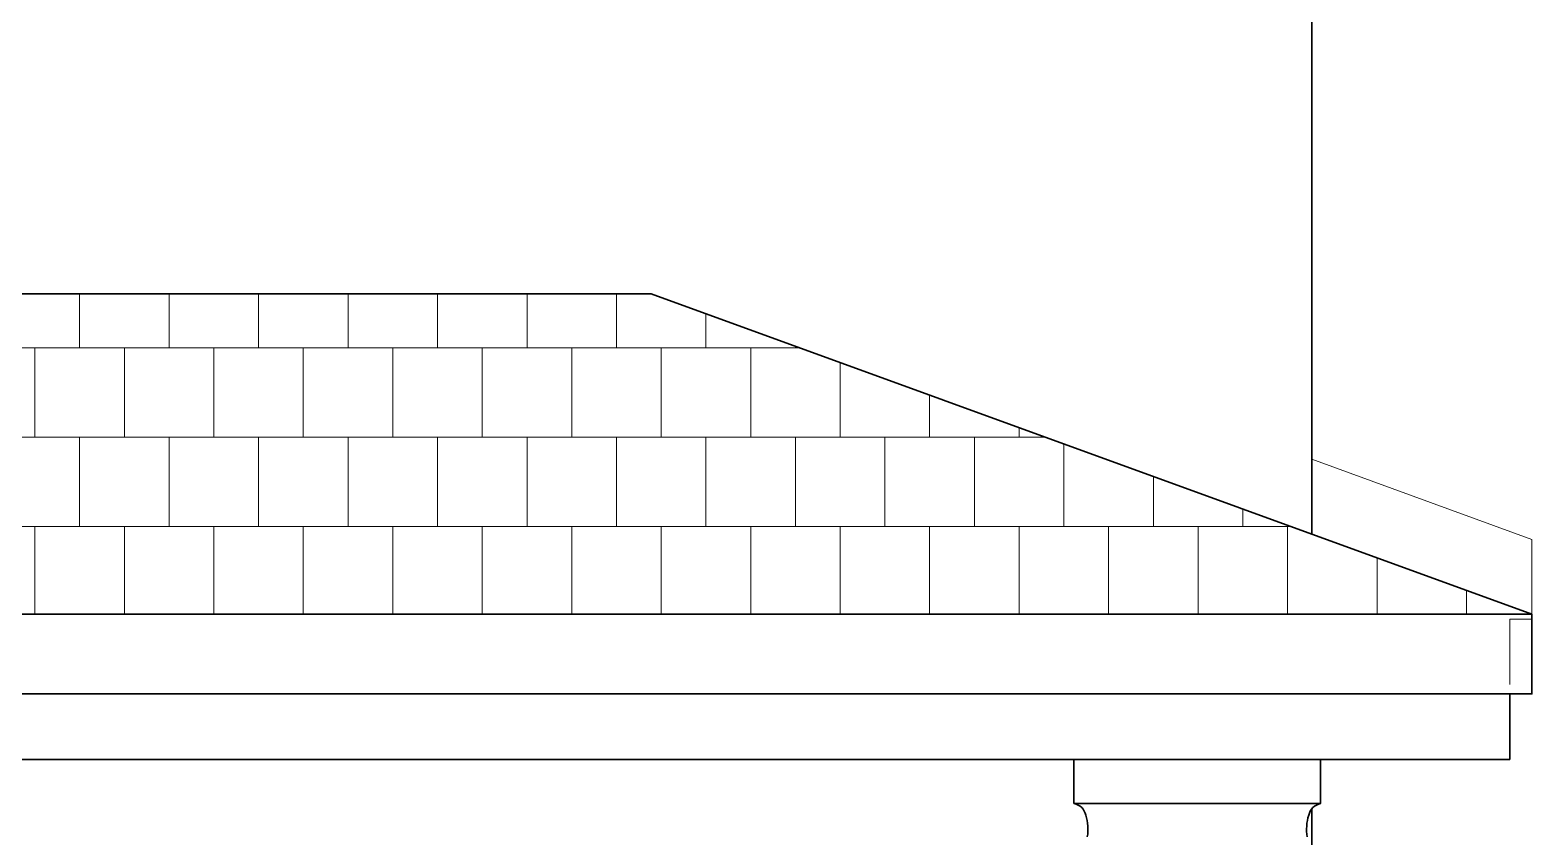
# Model space of a CAD drawing. Extents: x -12289450 to -10763036, y -7834513 to -6150123.
# Drawn here: x -11254682 to -11252772, y -7660491 to -7659464 of the extents above; entities that cross this region are included whole.
import ezdxf

# ---------------------------------------------------------------- set-up
doc = ezdxf.new("R2010")
doc.units = 0
doc.header["$LTSCALE"] = 25
doc.layers.add('008-ШТРИХОВКА', color=252, linetype='Continuous')
doc.layers.add('Крыши', color=7, linetype='Continuous')
doc.layers.add('RAZMER', color=7, linetype='Continuous', lineweight=9)
doc.layers.add('СТЕНЫ', color=5, linetype='Continuous', lineweight=40)

msp = doc.modelspace()

# ---------------------------------------------------------------- hatches: boundary and pattern name
at = {"layer": '008-ШТРИХОВКА', "lineweight": 9, "ltscale": 3}
h = msp.add_hatch(dxfattribs=at)
h.set_pattern_fill('AR-B88', color=256, scale=0.56)
h.set_pattern_definition([(0, (-5057336.32, -3437844.27), (0, 113.792), []), (90, (-5057336.32, -3437844.274), (-56.896, 113.792), [113.792, -113.792])])
h.paths.add_polyline_path([(-11255740.3, -7660207.8), (-11255740.3, -7659800.2), (-11253892.3, -7659800.2), (-11252772.3, -7660207.8)])

# ---------------------------------------------------------------- linework, layer by layer
at = {"layer": 'RAZMER', "lineweight": 30, "ltscale": 4}
msp.add_line((-11253354.7, -7660392.6), (-11253354.7, -7660448.6), dxfattribs=at)
msp.add_lwpolyline([(-11253354.7, -7660448.6), (-11253354.7, -7660448.6), (-11253354.7, -7660392.6), (-11253091.5, -7660392.6), (-11253041.1, -7660392.6), (-11253041.1, -7660448.6), (-11253091.5, -7660448.6)], close=True, dxfattribs=at)
for centre, radius, start, end in [((-11253358.5, -7660467.6), 19.3, 11.9238, 78.5229), ((-11253394.8, -7660481.2), 57.9, 350.0407, 17.7429), ((-11253001, -7660481.2), 57.9, 162.2571, 189.9593), ((-11253037.2, -7660467.6), 19.3, 101.4771, 168.0762)]:
    msp.add_arc(centre, radius, start, end, dxfattribs=at)
at = {"layer": 'Крыши', "lineweight": 13, "ltscale": 3}
msp.add_line((-11252800.3, -7660213.9), (-11252800.3, -7660297.4), dxfattribs=at)
at = {"layer": 'Крыши', "lineweight": 35, "ltscale": 3}
msp.add_line((-11252772.3, -7660207.8), (-11252772.3, -7660309.1), dxfattribs=at)
at = {"layer": 'Крыши', "lineweight": 30, "ltscale": 3}
msp.add_line((-11252800.3, -7660392.6), (-11255740.3, -7660392.6), dxfattribs=at)
msp.add_line((-11252800.3, -7660392.6), (-11255740.3, -7660392.6), dxfattribs=at)
at = {"layer": 'Крыши', "lineweight": 35, "ltscale": 3}
for points in [[(-11253892.3, -7659800.2), (-11255740.3, -7659800.2)], [(-11252772.3, -7660207.8), (-11253892.3, -7659800.2)], [(-11252772.3, -7660207.8), (-11255740.3, -7660207.8)], [(-11252772.3, -7660207.8), (-11252772.3, -7660249.5), (-11252772.3, -7660309.1), (-11252800.3, -7660309.1)], [(-11252772.3, -7660309.1), (-11255740.3, -7660309.1)], [(-11252800.3, -7660309.1), (-11252800.3, -7660392.6)]]:
    msp.add_lwpolyline(points, dxfattribs=at)
at = {"layer": 'Крыши', "lineweight": 13, "ltscale": 3}
for points in [[(-11252772.3, -7660112.6), (-11253052.3, -7660010.7)], [(-11252772.3, -7660112.6), (-11252772.3, -7660154.3), (-11252772.3, -7660213.9), (-11252800.3, -7660213.9)], [(-11252772.3, -7660213.9), (-11252800.3, -7660213.9)]]:
    msp.add_lwpolyline(points, dxfattribs=at)
at = {"layer": 'СТЕНЫ', "lineweight": 30, "ltscale": 3}
for points in [[(-11253052.3, -7658488.6), (-11253052.3, -7660105.9)], [(-11253052.3, -7660455.4), (-11253052.3, -7660672.6)]]:
    msp.add_lwpolyline(points, dxfattribs=at)

doc.saveas('drawing.dxf')
